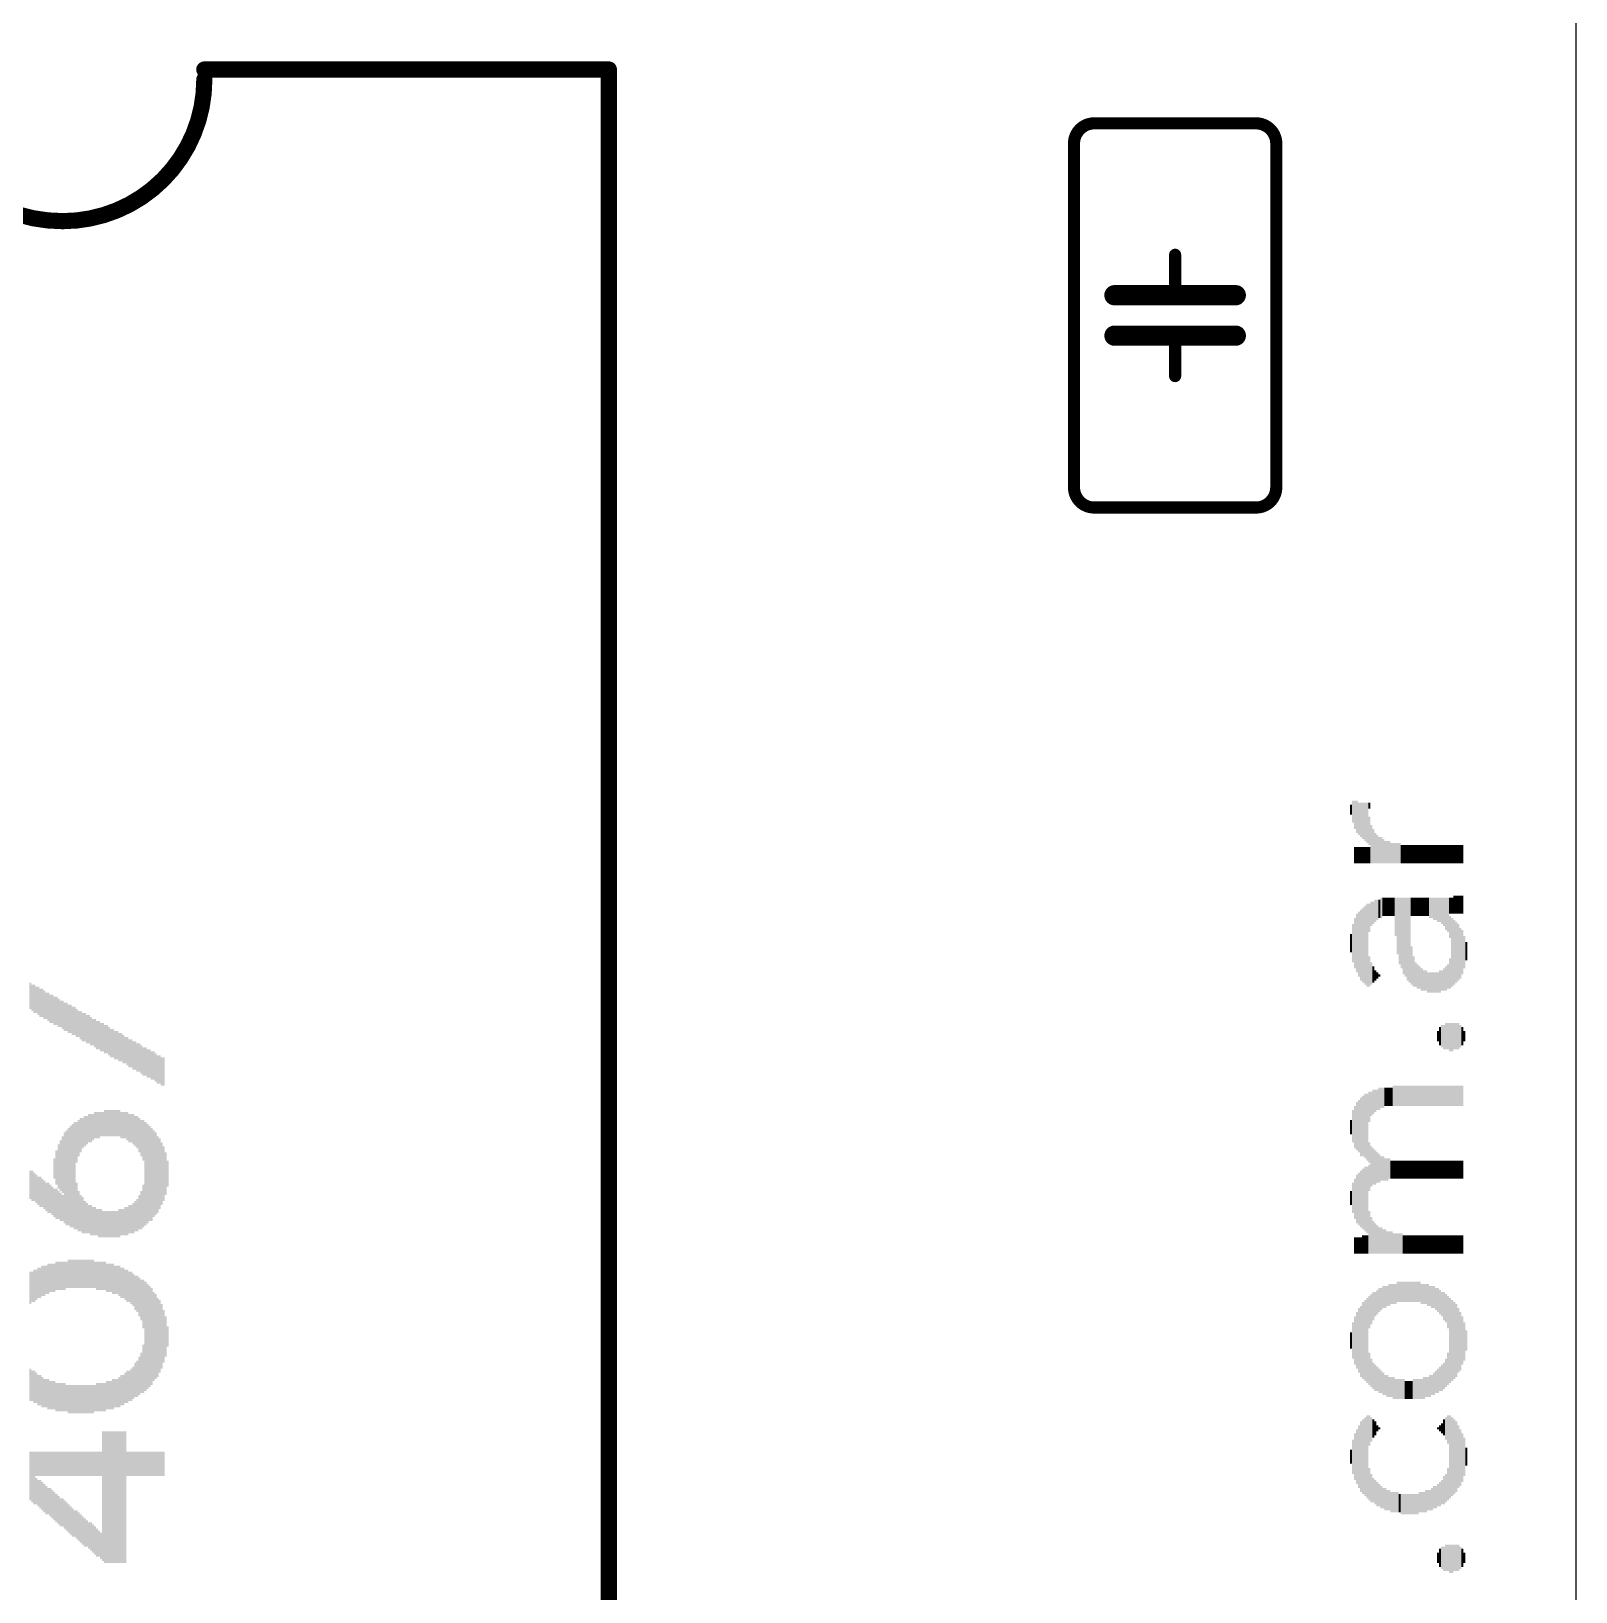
# Model space of a CAD drawing. Extents: x -5 to 130, y -14 to 61.
# Drawn here: x 110.6 to 130, y 22.05 to 41.66 of the extents above; entities that cross this region are included whole.
import ezdxf

# ---------------------------------------------------------------- set-up
doc = ezdxf.new("R2010")
doc.units = 0
for name, color, linetype in [('20', 178, 'CONTINUOUS'), ('21', 251, 'CONTINUOUS'), ('51', 251, 'CONTINUOUS')]:
    doc.layers.add(name, color=color, linetype=linetype)

# ---------------------------------------------------------------- blocks, each defined once
blk = doc.blocks.new('RECT')
blk.add_solid([(-0.5, -0.5), (0.5, -0.5), (-0.5, 0.5), (0.5, 0.5)])

msp = doc.modelspace()

# ---------------------------------------------------------------- linework, layer by layer
at = {"layer": '20'}
msp.add_line((130, 60), (130, -0.2), dxfattribs=at)
at = {"layer": '21'}
for points, const_width in [([(109.095, 41.175, 0.4142), (111, 39.27)], 0.2032), ([(112.778, 41.2258, 1), (112.778, 41.1242)], 0.1016), ([(112.8098, 41.175, 1), (112.7463, 41.175)], 0.0635), ([(117.9088, 41.175, 1), (117.8072, 41.175)], 0.1016), ([(117.858, 41.1242, 1), (117.858, 41.2258)], 0.1016), ([(111, 39.27, 0.4142), (112.778, 41.048)], 0.2032), ([(112.8288, 41.048, 1), (112.7272, 41.048)], 0.1016), ([(112.7463, 41.048, 1), (112.8098, 41.048)], 0.0635), ([(123.9528, 40.4986, 0.4142), (123.6988, 40.2446)], 0.1524), ([(123.9528, 40.5367, 1), (123.9528, 40.4605)], 0.0762), ([(123.9528, 40.4605, 1), (123.9528, 40.5367)], 0.0762), ([(126.2388, 40.2446, 0.4142), (125.9848, 40.4986)], 0.1524), ([(125.9848, 40.5367, 1), (125.9848, 40.4605)], 0.0762), ([(125.9848, 40.4605, 1), (125.9848, 40.5367)], 0.0762), ([(123.7369, 40.2446, 1), (123.6607, 40.2446)], 0.0762), ([(123.6607, 40.2446, 1), (123.7369, 40.2446)], 0.0762), ([(126.2769, 40.2446, 1), (126.2007, 40.2446)], 0.0762), ([(126.2007, 40.2446, 1), (126.2769, 40.2446)], 0.0762), ([(111, 39.3208, 1), (111, 39.2192)], 0.1016), ([(111, 39.2192, 1), (111, 39.3208)], 0.1016), ([(124.2068, 38.4031, 1), (124.2068, 38.2761)], 0.127), ([(124.9688, 38.4031, 1), (124.9688, 38.2761)], 0.127), ([(125.0069, 38.4666, 1), (124.9307, 38.4666)], 0.0762), ([(124.9688, 38.2761, 1), (124.9688, 38.4031)], 0.127), ([(125.7308, 38.2761, 1), (125.7308, 38.4031)], 0.127), ([(124.9307, 38.3396, 1), (125.0069, 38.3396)], 0.0762), ([(124.2068, 37.8951, 1), (124.2068, 37.7681)], 0.127), ([(124.9688, 37.8951, 1), (124.9688, 37.7681)], 0.127), ([(125.0069, 37.8316, 1), (124.9307, 37.8316)], 0.0762), ([(124.9688, 37.7681, 1), (124.9688, 37.8951)], 0.127), ([(125.7308, 37.7681, 1), (125.7308, 37.8951)], 0.127), ([(124.9307, 37.7046, 1), (125.0069, 37.7046)], 0.0762), ([(123.6988, 35.9266, 0.4142), (123.9528, 35.6726)], 0.1524), ([(123.7369, 35.9266, 1), (123.6607, 35.9266)], 0.0762), ([(123.6607, 35.9266, 1), (123.7369, 35.9266)], 0.0762), ([(125.9848, 35.6726, 0.4142), (126.2388, 35.9266)], 0.1524), ([(126.2769, 35.9266, 1), (126.2007, 35.9266)], 0.0762), ([(126.2007, 35.9266, 1), (126.2769, 35.9266)], 0.0762), ([(123.9528, 35.7107, 1), (123.9528, 35.6345)], 0.0762), ([(123.9528, 35.6345, 1), (123.9528, 35.7107)], 0.0762), ([(125.9848, 35.7107, 1), (125.9848, 35.6345)], 0.0762), ([(125.9848, 35.6345, 1), (125.9848, 35.7107)], 0.0762)]:
    msp.add_lwpolyline(points, format="xyb", dxfattribs=dict(at, const_width=const_width))
for points, const_width in [([(112.778, 41.175), (117.858, 41.175)], 0.2032), ([(112.778, 41.048), (112.778, 41.175)], 0.127), ([(117.858, 41.175), (117.858, 9.425)], 0.2032), ([(123.9528, 40.4986), (125.9848, 40.4986)], 0.1524), ([(123.6988, 35.9266), (123.6988, 40.2446)], 0.1524), ([(126.2388, 40.2446), (126.2388, 35.9266)], 0.1524), ([(124.9688, 38.3396), (124.2068, 38.3396)], 0.254), ([(124.9688, 38.3396), (125.7308, 38.3396)], 0.254), ([(124.9688, 38.4666), (124.9688, 38.3396)], 0.1524), ([(124.2068, 37.8316), (124.9688, 37.8316)], 0.254), ([(124.9688, 37.8316), (125.7308, 37.8316)], 0.254), ([(124.9688, 37.8316), (124.9688, 37.7046)], 0.1524), ([(123.9528, 35.6726), (125.9848, 35.6726)], 0.1524)]:
    msp.add_lwpolyline(points, dxfattribs=dict(at, const_width=const_width))
at = {"layer": '51', "const_width": 0.1524}
for points in [[(124.9688, 38.8476), (124.9688, 38.4666)], [(124.9688, 37.7046), (124.9688, 37.3236)]]:
    msp.add_lwpolyline(points, dxfattribs=at)
at = {"layer": '51', "const_width": 0.0762}
for points in [[(125.0069, 38.8476, 1), (124.9307, 38.8476)], [(124.9307, 38.4666, 1), (125.0069, 38.4666)], [(125.0069, 37.7046, 1), (124.9307, 37.7046)], [(124.9307, 37.3236, 1), (125.0069, 37.3236)]]:
    msp.add_lwpolyline(points, format="xyb", dxfattribs=at)

# ---------------------------------------------------------------- block references
at = {"layer": '21', "yscale": 0.0254, "rotation": 90}
for p, xscale in [((127.2032, 31.8516), 0.2794), ((127.2286, 31.8135), 0.3556), ((127.254, 31.7881), 0.4064), ((127.2794, 31.7627), 0.4064), ((127.3048, 31.75), 0.4318), ((127.3302, 31.7373), 0.4572), ((127.3556, 31.7246), 0.4826), ((127.381, 31.7119), 0.508), ((127.4064, 31.9278), 0.0762), ((127.1778, 31.877), 0.127), ((127.4064, 31.6103), 0.3556), ((127.4318, 31.4452), 0.4826), ((127.4572, 31.4198), 0.4318), ((127.4826, 31.3944), 0.381), ((127.2286, 31.3055), 0.2032), ((127.254, 31.3055), 0.2032), ((127.2794, 31.3055), 0.2032), ((127.3048, 31.3055), 0.2032), ((127.3302, 31.3055), 0.2032), ((127.3556, 31.3055), 0.2032), ((127.381, 31.3055), 0.2032), ((127.4064, 31.3055), 0.2032), ((127.508, 31.3817), 0.3556), ((127.5334, 31.369), 0.3302), ((127.5588, 31.369), 0.3302), ((127.5842, 31.3563), 0.3048), ((127.6096, 31.3436), 0.2794), ((127.635, 31.3436), 0.2794), ((127.6604, 31.3436), 0.2794), ((127.6858, 31.3309), 0.254), ((127.7112, 31.3309), 0.254), ((127.7366, 31.3309), 0.254), ((127.762, 31.3309), 0.254), ((127.7874, 31.3309), 0.254), ((127.8128, 31.3182), 0.2286), ((127.8382, 31.3182), 0.2286), ((127.8636, 31.3182), 0.2286), ((127.889, 31.3182), 0.2286), ((127.9144, 31.3182), 0.2286), ((127.9398, 31.3182), 0.2286), ((127.9652, 31.3182), 0.2286), ((127.9906, 31.3182), 0.2286), ((128.016, 31.3182), 0.2286), ((128.0414, 31.3182), 0.2286), ((128.0668, 31.3182), 0.2286), ((128.0922, 31.3182), 0.2286), ((128.1176, 31.3182), 0.2286), ((128.143, 31.3182), 0.2286), ((128.1684, 31.3182), 0.2286), ((128.1938, 31.3182), 0.2286), ((128.2192, 31.3182), 0.2286), ((128.2446, 31.3182), 0.2286), ((128.27, 31.3182), 0.2286), ((128.2954, 31.3182), 0.2286), ((128.3208, 31.3182), 0.2286), ((128.3462, 31.3182), 0.2286), ((128.3716, 31.3182), 0.2286), ((128.397, 31.3182), 0.2286), ((128.4224, 31.3182), 0.2286), ((128.4478, 31.3182), 0.2286), ((128.4732, 31.3182), 0.2286), ((128.4986, 31.3182), 0.2286), ((128.524, 31.3182), 0.2286), ((128.5494, 31.3182), 0.2286), ((128.5748, 31.3182), 0.2286), ((128.4732, 30.6832), 0.2286), ((128.4986, 30.6832), 0.2286), ((128.524, 30.6832), 0.2286), ((128.5494, 30.6832), 0.2286), ((128.5748, 30.6832), 0.2286), ((127.2794, 30.1879), 0.8128), ((127.3048, 30.1752), 0.889), ((127.3302, 30.1752), 0.9398), ((127.3556, 30.1752), 0.9906), ((127.381, 30.1752), 1.0414), ((127.4064, 30.5181), 0.3556), ((127.4318, 30.5689), 0.3048), ((127.4572, 30.5816), 0.2794), ((127.4826, 30.607), 0.2794), ((127.508, 30.6197), 0.254), ((127.5334, 30.6324), 0.2286), ((127.5588, 30.6451), 0.254), ((127.5842, 30.6578), 0.2286), ((127.6096, 30.6578), 0.2286), ((127.635, 30.6578), 0.2286), ((127.6604, 30.6578), 0.2286), ((127.6858, 30.6578), 0.2286), ((127.7112, 30.6578), 0.2286), ((127.7366, 30.5308), 0.4826), ((127.762, 30.4165), 0.7112), ((127.7874, 30.353), 0.8382), ((127.8128, 30.3276), 0.889), ((127.8382, 30.2895), 0.9652), ((127.8636, 30.2768), 0.9906), ((127.889, 30.2514), 1.0414), ((127.9144, 30.2387), 1.0668), ((127.9398, 30.6578), 0.2286), ((127.9652, 30.6578), 0.2286), ((127.9906, 30.6578), 0.2286), ((128.016, 30.6578), 0.2286), ((128.0414, 30.6578), 0.2286), ((128.0668, 30.6578), 0.2286), ((128.0922, 30.6578), 0.2286), ((128.1176, 30.6578), 0.2286), ((128.143, 30.6578), 0.2286), ((128.1684, 30.6451), 0.254), ((128.1938, 30.6451), 0.254), ((128.2192, 30.6324), 0.2794), ((128.2446, 30.6324), 0.2794), ((128.27, 30.6197), 0.3048), ((128.2954, 30.6197), 0.3048), ((128.3208, 30.607), 0.3302), ((128.3462, 30.5943), 0.3556), ((128.3716, 30.5689), 0.4064), ((128.397, 30.5562), 0.4318), ((128.4224, 30.6705), 0.2032), ((128.4478, 30.6705), 0.2032), ((127.2032, 30.2006), 0.4826), ((127.2286, 30.2006), 0.635), ((127.254, 30.2006), 0.7366), ((128.4224, 30.4038), 0.2794), ((128.4478, 30.0863), 0.8636), ((128.4732, 30.0863), 0.8128), ((128.4986, 30.0863), 0.762), ((128.524, 30.0863), 0.7112), ((128.5494, 30.0736), 0.635), ((127.1778, 30.2006), 0.2286), ((128.5748, 30.0863), 0.5588), ((128.6002, 30.0863), 0.4064), ((128.6256, 30.099), 0.2286), ((127.4064, 29.845), 0.381), ((127.9398, 29.9212), 0.4826), ((127.9652, 29.845), 0.381), ((128.4224, 29.8196), 0.381), ((127.4318, 29.8196), 0.2794), ((127.4572, 29.8069), 0.2032), ((127.4826, 29.7942), 0.127), ((127.508, 29.7942), 0.0762), ((127.5334, 29.7942), 0.0254), ((127.9906, 29.8069), 0.3048), ((128.016, 29.7815), 0.3048), ((128.0414, 29.7688), 0.2794), ((128.0668, 29.7434), 0.2794), ((128.0922, 29.7307), 0.254), ((128.1176, 29.7307), 0.254), ((128.143, 29.7053), 0.254), ((128.1684, 29.7053), 0.254), ((128.1938, 29.7053), 0.254), ((128.2192, 29.7053), 0.254), ((128.2446, 29.7053), 0.254), ((128.27, 29.7053), 0.254), ((128.2954, 29.718), 0.2794), ((128.3208, 29.7307), 0.254), ((128.3462, 29.7434), 0.2794), ((128.3716, 29.7561), 0.3048), ((128.397, 29.7815), 0.3048), ((110.5916, 29.5402), 0.3302), ((110.617, 29.5148), 0.3302), ((110.6424, 29.5021), 0.3556), ((110.6678, 29.4894), 0.3302), ((110.6932, 29.4767), 0.3556), ((110.7186, 29.4513), 0.3556), ((110.744, 29.4513), 0.3556), ((110.7694, 29.4259), 0.3556), ((110.7948, 29.4132), 0.3302), ((110.8202, 29.4005), 0.3556), ((110.8456, 29.3751), 0.3556), ((110.871, 29.3751), 0.3556), ((110.8964, 29.3497), 0.3556), ((110.9218, 29.3497), 0.3556), ((110.9472, 29.3243), 0.3556), ((110.9726, 29.3116), 0.3302), ((110.998, 29.2989), 0.3556), ((111.0234, 29.2735), 0.3556), ((111.0488, 29.2735), 0.3556), ((111.0742, 29.2481), 0.3556), ((111.0996, 29.2481), 0.3556), ((111.125, 29.2227), 0.3556), ((111.1504, 29.2227), 0.3556), ((111.1758, 29.1973), 0.3556), ((111.2012, 29.1846), 0.3302), ((111.2266, 29.1719), 0.3556), ((111.252, 29.1465), 0.3556), ((111.2774, 29.1465), 0.3556), ((111.3028, 29.1211), 0.3556), ((111.3282, 29.1211), 0.3556), ((111.3536, 29.0957), 0.3556), ((111.379, 29.083), 0.3302), ((111.4044, 29.0703), 0.3556), ((111.4298, 29.0449), 0.3556), ((111.4552, 29.0449), 0.3556), ((111.4806, 29.0195), 0.3556), ((111.506, 29.0195), 0.3556), ((111.5314, 28.9941), 0.3556), ((111.5568, 28.9941), 0.3556), ((111.5822, 28.9687), 0.3556), ((111.6076, 28.9433), 0.3556), ((111.633, 28.9433), 0.3556), ((111.6584, 28.9179), 0.3556), ((111.6838, 28.9179), 0.3556), ((111.7092, 28.8925), 0.3556), ((111.7346, 28.8925), 0.3556), ((111.76, 28.8671), 0.3556), ((111.7854, 28.8544), 0.3302), ((111.8108, 28.8417), 0.3556), ((128.27, 29.0322), 0.127), ((128.2954, 29.0322), 0.2286), ((128.3208, 29.0322), 0.2794), ((128.3462, 29.0195), 0.3048), ((128.3716, 29.0322), 0.3302), ((128.397, 29.0322), 0.3302), ((128.4224, 29.0195), 0.3556), ((128.4478, 29.0195), 0.3556), ((128.4732, 29.0322), 0.3302), ((128.4986, 29.0322), 0.3302), ((128.524, 29.0322), 0.3302), ((128.5494, 29.0322), 0.2794), ((128.5748, 29.0322), 0.2286), ((128.6002, 29.0322), 0.127), ((111.8362, 28.8163), 0.3556), ((111.8616, 28.8163), 0.3556), ((111.887, 28.7909), 0.3556), ((111.9124, 28.7909), 0.3556), ((111.9378, 28.7655), 0.3556), ((111.9632, 28.7655), 0.3556), ((111.9886, 28.7401), 0.3556), ((112.014, 28.7147), 0.3556), ((112.0394, 28.7147), 0.3556), ((112.0648, 28.6893), 0.3556), ((112.0902, 28.6893), 0.3556), ((112.1156, 28.6639), 0.3556), ((112.141, 28.6639), 0.3556), ((112.1664, 28.6385), 0.3556), ((112.1918, 28.6131), 0.3556), ((112.2172, 28.6131), 0.3556), ((112.2426, 28.5877), 0.3556), ((112.268, 28.5877), 0.3556), ((127.2794, 27.9019), 0.6604), ((127.3048, 27.8892), 0.7366), ((127.3302, 27.9019), 0.762), ((127.3556, 27.9019), 0.8128), ((127.381, 27.8892), 0.8382), ((127.4064, 28.1432), 0.381), ((127.4318, 28.1813), 0.3048), ((127.4572, 28.2067), 0.3048), ((127.4826, 28.2194), 0.2794), ((127.508, 28.2321), 0.254), ((127.5334, 28.2448), 0.2794), ((127.5588, 28.2575), 0.254), ((127.5842, 28.2575), 0.254), ((127.6096, 28.2702), 0.2286), ((127.635, 28.2702), 0.2286), ((127.6604, 28.2702), 0.2286), ((127.6858, 28.2702), 0.2286), ((127.7112, 28.2829), 0.254), ((127.7366, 28.2829), 0.254), ((127.762, 28.2829), 0.254), ((127.7874, 28.2829), 0.254), ((127.8128, 28.2829), 0.254), ((127.8382, 28.2829), 0.254), ((127.8636, 28.2829), 0.254), ((127.889, 28.2829), 0.254), ((127.9144, 28.2829), 0.254), ((127.9398, 28.2829), 0.254), ((127.9652, 28.2829), 0.254), ((127.9906, 28.2829), 0.254), ((128.016, 28.2829), 0.254), ((128.0414, 28.2829), 0.254), ((128.0668, 28.2829), 0.254), ((128.0922, 28.2829), 0.254), ((128.1176, 28.2829), 0.254), ((128.143, 28.2829), 0.254), ((128.1684, 28.2829), 0.254), ((128.1938, 28.2829), 0.254), ((128.2192, 28.2829), 0.254), ((128.2446, 28.2829), 0.254), ((128.27, 28.2829), 0.254), ((128.2954, 28.2829), 0.254), ((128.3208, 28.2829), 0.254), ((128.3462, 28.2829), 0.254), ((128.3716, 28.2829), 0.254), ((128.397, 28.2829), 0.254), ((128.4224, 28.2829), 0.254), ((128.4478, 28.2829), 0.254), ((128.4732, 28.2829), 0.254), ((128.4986, 28.2829), 0.254), ((128.524, 28.2829), 0.254), ((128.5494, 28.2829), 0.254), ((128.5748, 28.2829), 0.254), ((111.3282, 27.8765), 0.3556), ((111.3536, 27.8765), 0.3556), ((111.379, 27.8892), 0.3302), ((111.4044, 27.9146), 0.3302), ((111.4298, 27.9146), 0.3302), ((111.4552, 27.9146), 0.3302), ((111.4806, 27.9273), 0.3048), ((111.506, 27.9273), 0.3048), ((111.5314, 27.94), 0.3302), ((111.5568, 27.94), 0.3302), ((111.5822, 27.94), 0.3302), ((111.6076, 27.94), 0.3302), ((111.633, 27.94), 0.3302), ((111.6584, 27.94), 0.3302), ((111.6838, 27.94), 0.3302), ((111.7092, 27.94), 0.3302), ((111.7346, 27.9146), 0.3302), ((111.76, 27.9146), 0.3302), ((111.7854, 27.9146), 0.3302), ((111.8108, 27.9019), 0.3556), ((111.8362, 27.8765), 0.3556), ((111.8616, 27.8765), 0.3556), ((111.887, 27.8638), 0.381), ((127.2032, 27.9019), 0.4064), ((127.2286, 27.8892), 0.5334), ((127.254, 27.9019), 0.6096), ((111.0488, 27.2542), 1.1938), ((111.0742, 27.2669), 1.2192), ((111.0996, 27.2669), 1.27), ((111.125, 27.2796), 1.2954), ((111.1504, 27.2796), 1.3462), ((111.1758, 27.6987), 0.508), ((111.2012, 27.7495), 0.4572), ((111.2266, 27.7876), 0.4318), ((111.252, 27.813), 0.381), ((111.2774, 27.8384), 0.381), ((111.3028, 27.8511), 0.3556), ((111.9124, 27.8384), 0.381), ((111.9378, 27.8257), 0.4064), ((111.9632, 27.7876), 0.4318), ((111.9886, 27.7495), 0.4572), ((112.014, 27.7241), 0.508), ((112.0394, 27.305), 1.2954), ((112.0648, 27.305), 1.2446), ((112.0902, 27.305), 1.1938), ((112.1156, 27.2923), 1.1684), ((112.141, 27.305), 1.0922), ((127.1778, 27.8892), 0.1778), ((110.9472, 27.3939), 0.5588), ((110.9726, 27.4066), 0.635), ((110.998, 27.4193), 0.7112), ((111.0234, 27.2542), 1.143), ((112.1664, 27.305), 1.0414), ((112.1918, 27.2923), 0.9652), ((112.2172, 27.305), 0.889), ((112.2426, 27.305), 0.7874), ((112.268, 27.305), 0.6858), ((127.4064, 27.5717), 0.254), ((127.4318, 27.3939), 0.508), ((110.8964, 27.3685), 0.254), ((110.9218, 27.3812), 0.4318), ((112.2934, 27.305), 0.5334), ((112.3188, 27.305), 0.3302), ((127.4572, 27.3939), 0.4572), ((127.4826, 27.3812), 0.4318), ((127.508, 27.3812), 0.381), ((127.5334, 27.3685), 0.3556), ((127.5588, 27.3685), 0.3048), ((127.5842, 27.3685), 0.3048), ((127.6096, 27.3558), 0.2794), ((127.635, 27.3558), 0.2794), ((127.6604, 27.3685), 0.254), ((127.6858, 27.3558), 0.2286), ((127.7112, 27.3558), 0.2286), ((127.7366, 27.3558), 0.2286), ((127.762, 27.3558), 0.2286), ((127.7874, 27.3558), 0.2286), ((127.8128, 27.3558), 0.2286), ((127.8382, 27.3558), 0.2286), ((127.8636, 27.3558), 0.2286), ((127.889, 27.3558), 0.2286), ((127.9144, 27.3558), 0.2286), ((127.9398, 27.3558), 0.2286), ((127.9652, 27.3558), 0.2286), ((127.9906, 27.3558), 0.2286), ((128.016, 27.3558), 0.2286), ((128.0414, 27.3558), 0.2286), ((128.0668, 27.3558), 0.2286), ((128.0922, 27.3558), 0.2286), ((128.1176, 27.3558), 0.2286), ((128.143, 27.3558), 0.2286), ((128.1684, 27.3558), 0.2286), ((128.1938, 27.3558), 0.2286), ((128.2192, 27.3558), 0.2286), ((128.2446, 27.3558), 0.2286), ((128.27, 27.3558), 0.2286), ((128.2954, 27.3558), 0.2286), ((128.3208, 27.3558), 0.2286), ((128.3462, 27.3558), 0.2286), ((128.3716, 27.3558), 0.2286), ((128.397, 27.3558), 0.2286), ((128.4224, 27.3558), 0.2286), ((128.4478, 27.3558), 0.2286), ((128.4732, 27.3558), 0.2286), ((128.4986, 27.3558), 0.2286), ((128.524, 27.3558), 0.2286), ((128.5494, 27.3558), 0.2286), ((128.5748, 27.3558), 0.2286), ((110.5916, 27.1653), 0.3556), ((110.617, 27.1526), 0.381), ((110.6424, 27.1399), 0.3556), ((110.6678, 27.1145), 0.3556), ((110.6932, 27.0891), 0.3556), ((110.7186, 27.0764), 0.381), ((127.254, 26.9875), 0.6096), ((127.2794, 26.9875), 0.6604), ((127.3048, 26.9875), 0.7112), ((127.3302, 26.9875), 0.762), ((127.3556, 26.9875), 0.8128), ((127.381, 26.9748), 0.8382), ((127.4064, 27.2542), 0.3302), ((110.744, 27.0637), 0.3556), ((110.7694, 27.0383), 0.3556), ((110.7948, 27.0129), 0.3556), ((110.8202, 27.0002), 0.381), ((110.8456, 26.9875), 0.3556), ((110.871, 26.9621), 0.3556), ((110.8964, 26.9367), 0.3556), ((110.9218, 26.924), 0.381), ((110.9472, 26.9113), 0.3556), ((110.9726, 26.8859), 0.3556), ((111.1758, 26.8986), 0.5842), ((111.2012, 26.8351), 0.508), ((111.9886, 26.8478), 0.4826), ((112.014, 26.8986), 0.5334), ((127.1778, 27.0002), 0.1778), ((127.2032, 27.0002), 0.381), ((127.2286, 26.9875), 0.508), ((110.998, 26.8732), 0.3302), ((111.2266, 26.8097), 0.4572), ((111.252, 26.7843), 0.4572), ((111.2774, 26.7589), 0.4064), ((111.3028, 26.7462), 0.381), ((111.3282, 26.7335), 0.3556), ((111.3536, 26.7208), 0.381), ((111.379, 26.7081), 0.3556), ((111.4044, 26.7081), 0.3556), ((111.4298, 26.6954), 0.3302), ((111.4552, 26.6827), 0.3556), ((111.4806, 26.6827), 0.3556), ((111.7092, 26.6827), 0.3556), ((111.7346, 26.6954), 0.3302), ((111.76, 26.6954), 0.3302), ((111.7854, 26.7081), 0.3556), ((111.8108, 26.7081), 0.3556), ((111.8362, 26.7335), 0.3556), ((111.8616, 26.7335), 0.3556), ((111.887, 26.7462), 0.381), ((111.9124, 26.7716), 0.381), ((111.9378, 26.7843), 0.4064), ((111.9632, 26.8224), 0.4318), ((111.506, 26.67), 0.3302), ((111.5314, 26.67), 0.3302), ((111.5568, 26.67), 0.3302), ((111.5822, 26.67), 0.3302), ((111.6076, 26.67), 0.3302), ((111.633, 26.67), 0.3302), ((111.6584, 26.67), 0.3302), ((111.6838, 26.67), 0.3302), ((127.4064, 26.5684), 0.5334), ((127.4318, 26.5303), 0.4572), ((127.4572, 26.5049), 0.4064), ((127.4826, 26.4922), 0.381), ((127.2286, 26.4033), 0.2032), ((127.254, 26.4033), 0.2032), ((127.2794, 26.4033), 0.2032), ((127.3048, 26.4033), 0.2032), ((127.3302, 26.416), 0.2286), ((127.3556, 26.416), 0.2286), ((127.381, 26.416), 0.2286), ((127.508, 26.4795), 0.3556), ((127.5334, 26.4668), 0.3302), ((127.5588, 26.4668), 0.3302), ((127.5842, 26.4541), 0.3048), ((127.6096, 26.4541), 0.3048), ((127.635, 26.4414), 0.2794), ((127.6604, 26.4414), 0.2794), ((127.6858, 26.4414), 0.2794), ((127.7112, 26.4287), 0.254), ((127.7366, 26.4287), 0.254), ((127.762, 26.4287), 0.254), ((127.7874, 26.4287), 0.254), ((127.8128, 26.4287), 0.254), ((127.8382, 26.416), 0.2286), ((127.8636, 26.416), 0.2286), ((127.889, 26.416), 0.2286), ((127.9144, 26.416), 0.2286), ((127.9398, 26.416), 0.2286), ((127.9652, 26.416), 0.2286), ((127.9906, 26.416), 0.2286), ((128.016, 26.416), 0.2286), ((128.0414, 26.416), 0.2286), ((128.0668, 26.416), 0.2286), ((128.0922, 26.416), 0.2286), ((128.1176, 26.416), 0.2286), ((128.143, 26.416), 0.2286), ((128.1684, 26.416), 0.2286), ((128.1938, 26.416), 0.2286), ((128.2192, 26.416), 0.2286), ((128.2446, 26.416), 0.2286), ((128.27, 26.416), 0.2286), ((128.2954, 26.416), 0.2286), ((128.3208, 26.416), 0.2286), ((128.3462, 26.416), 0.2286), ((128.3716, 26.416), 0.2286), ((128.397, 26.416), 0.2286), ((128.4224, 26.416), 0.2286), ((128.4478, 26.416), 0.2286), ((128.4732, 26.416), 0.2286), ((128.4986, 26.416), 0.2286), ((128.524, 26.416), 0.2286), ((128.5494, 26.416), 0.2286), ((128.5748, 26.416), 0.2286), ((110.5916, 25.8699), 0.4064), ((110.617, 25.8826), 0.381), ((110.6424, 25.8953), 0.4064), ((110.6678, 25.908), 0.381), ((110.6932, 25.9334), 0.381), ((110.7186, 25.9334), 0.381), ((110.744, 25.9588), 0.381), ((110.7694, 25.9588), 0.381), ((110.7948, 25.9715), 0.3556), ((110.8202, 25.9842), 0.381), ((110.8456, 25.9969), 0.3556), ((110.871, 25.9969), 0.3556), ((110.8964, 25.9969), 0.3556), ((110.9218, 26.0223), 0.3556), ((110.9472, 26.0223), 0.3556), ((110.9726, 26.0223), 0.3556), ((110.998, 26.0223), 0.3556), ((111.0234, 26.0223), 0.3556), ((111.0488, 26.035), 0.3302), ((111.0742, 26.0477), 0.3556), ((111.0996, 26.0477), 0.3556), ((111.125, 26.0477), 0.3556), ((111.1504, 26.0477), 0.3556), ((111.1758, 26.0477), 0.3556), ((111.2012, 26.0477), 0.3556), ((111.2266, 26.0477), 0.3556), ((111.252, 26.0477), 0.3556), ((111.2774, 26.0477), 0.3556), ((111.3028, 26.0477), 0.3556), ((111.3282, 26.0477), 0.3556), ((111.3536, 26.0477), 0.3556), ((111.379, 26.0477), 0.3556), ((111.4044, 26.035), 0.3302), ((111.4298, 26.0223), 0.3556), ((111.4552, 26.0223), 0.3556), ((111.4806, 26.0223), 0.3556), ((111.506, 26.0223), 0.3556), ((111.5314, 26.0223), 0.3556), ((111.5568, 25.9969), 0.3556), ((111.5822, 25.9969), 0.3556), ((111.6076, 25.9969), 0.3556), ((111.633, 25.9842), 0.381), ((111.6584, 25.9715), 0.3556), ((111.6838, 25.9715), 0.3556), ((111.7092, 25.9588), 0.381), ((111.7346, 25.9334), 0.381), ((111.76, 25.9334), 0.381), ((111.7854, 25.908), 0.381), ((111.8108, 25.8953), 0.4064), ((111.8362, 25.8826), 0.381), ((111.8616, 25.8699), 0.4064), ((111.887, 25.8445), 0.4064), ((111.9124, 25.8064), 0.4318), ((111.9378, 25.7937), 0.4572), ((111.9632, 25.7556), 0.4826), ((111.9886, 25.7175), 0.508), ((112.014, 25.6667), 0.6096), ((112.0394, 25.2603), 1.3716), ((112.0648, 25.2603), 1.3208), ((112.0902, 25.2603), 1.27), ((127.5842, 25.7556), 0.2794), ((127.6096, 25.7556), 0.2794), ((127.635, 25.7683), 0.254), ((127.6604, 25.781), 0.2794), ((127.6858, 25.7937), 0.254), ((127.7112, 25.7937), 0.254), ((127.7366, 25.7937), 0.254), ((127.762, 25.8191), 0.254), ((127.7874, 25.8191), 0.254), ((127.8128, 25.8191), 0.254), ((127.8382, 25.8191), 0.254), ((127.8636, 25.8191), 0.254), ((127.889, 25.8191), 0.254), ((127.9144, 25.8191), 0.254), ((127.9398, 25.8191), 0.254), ((127.9652, 25.8191), 0.254), ((127.9906, 25.8191), 0.254), ((128.016, 25.8191), 0.254), ((128.0414, 25.8191), 0.254), ((128.0668, 25.7937), 0.254), ((128.0922, 25.7937), 0.254), ((128.1176, 25.7937), 0.254), ((128.143, 25.781), 0.2794), ((128.1684, 25.7683), 0.254), ((128.1938, 25.7556), 0.2794), ((128.2192, 25.7556), 0.2794), ((112.1156, 25.2603), 1.2192), ((112.141, 25.2603), 1.1176), ((112.1664, 25.2603), 1.0668), ((112.1918, 25.2476), 0.9906), ((112.2172, 25.2603), 0.9144), ((127.3302, 25.2095), 0.9652), ((127.3556, 25.2095), 1.016), ((127.381, 25.2095), 1.0668), ((127.4064, 25.5651), 0.4064), ((127.4318, 25.6032), 0.381), ((127.4572, 25.6413), 0.3556), ((127.4826, 25.6667), 0.3048), ((127.508, 25.6921), 0.3048), ((127.5334, 25.7175), 0.3048), ((127.5588, 25.7302), 0.2794), ((128.2446, 25.7302), 0.2794), ((128.27, 25.7175), 0.3048), ((128.2954, 25.6921), 0.3048), ((128.3208, 25.6667), 0.3048), ((128.3462, 25.6413), 0.3556), ((128.3716, 25.6159), 0.3556), ((128.397, 25.5651), 0.4064), ((128.4224, 25.2095), 1.0668), ((128.4478, 25.2095), 1.016), ((128.4732, 25.2095), 0.9652), ((112.2426, 25.2603), 0.8128), ((112.268, 25.2603), 0.6604), ((112.2934, 25.2603), 0.508), ((127.2286, 25.2095), 0.6096), ((127.254, 25.2095), 0.7112), ((127.2794, 25.2095), 0.8128), ((127.3048, 25.1968), 0.889), ((128.4986, 25.2095), 0.9144), ((128.524, 25.2095), 0.8128), ((128.5494, 25.1968), 0.7366), ((128.5748, 25.2095), 0.6096), ((112.3188, 25.2603), 0.254), ((127.1778, 25.2095), 0.2032), ((127.2032, 25.2095), 0.4572), ((128.6002, 25.1968), 0.4826), ((128.6256, 25.2095), 0.254), ((112.014, 24.8539), 0.6096), ((111.9124, 24.7142), 0.4318), ((111.9378, 24.7269), 0.4572), ((111.9632, 24.765), 0.4826), ((111.9886, 24.8031), 0.508), ((127.4064, 24.8539), 0.4064), ((127.4318, 24.8031), 0.3556), ((127.4572, 24.765), 0.3302), ((127.4826, 24.7396), 0.3302), ((128.3208, 24.7396), 0.3302), ((128.3462, 24.765), 0.3302), ((128.3716, 24.8031), 0.3556), ((128.397, 24.8539), 0.4064), ((110.5916, 24.6507), 0.4064), ((110.617, 24.638), 0.381), ((110.6424, 24.6253), 0.4064), ((110.6678, 24.6126), 0.381), ((110.6932, 24.5872), 0.381), ((110.7186, 24.5872), 0.381), ((110.744, 24.5618), 0.381), ((110.7694, 24.5491), 0.3556), ((110.7948, 24.5491), 0.3556), ((110.8202, 24.5364), 0.381), ((110.8456, 24.5237), 0.3556), ((110.871, 24.5237), 0.3556), ((110.8964, 24.5237), 0.3556), ((111.5568, 24.5237), 0.3556), ((111.5822, 24.5237), 0.3556), ((111.6076, 24.5237), 0.3556), ((111.633, 24.5364), 0.381), ((111.6584, 24.5491), 0.3556), ((111.6838, 24.5491), 0.3556), ((111.7092, 24.5618), 0.381), ((111.7346, 24.5872), 0.381), ((111.76, 24.5872), 0.381), ((111.7854, 24.6126), 0.381), ((111.8108, 24.6253), 0.4064), ((111.8362, 24.638), 0.381), ((111.8616, 24.6507), 0.4064), ((111.887, 24.6761), 0.4064), ((127.508, 24.7269), 0.3048), ((127.5334, 24.7015), 0.3048), ((127.5588, 24.6888), 0.2794), ((127.5842, 24.6634), 0.2794), ((127.6096, 24.6507), 0.254), ((127.635, 24.638), 0.2794), ((127.6604, 24.6253), 0.254), ((127.6858, 24.6253), 0.254), ((127.7112, 24.6126), 0.2794), ((127.7366, 24.5999), 0.254), ((127.762, 24.5999), 0.254), ((127.7874, 24.5999), 0.254), ((127.8128, 24.5999), 0.254), ((127.8382, 24.5999), 0.254), ((127.8636, 24.5872), 0.2286), ((127.889, 24.5872), 0.2286), ((127.9144, 24.5872), 0.2286), ((127.9398, 24.5872), 0.2286), ((127.9652, 24.5999), 0.254), ((127.9906, 24.5999), 0.254), ((128.016, 24.5999), 0.254), ((128.0414, 24.5999), 0.254), ((128.0668, 24.5999), 0.254), ((128.0922, 24.6126), 0.2794), ((128.1176, 24.6253), 0.254), ((128.143, 24.6253), 0.254), ((128.1684, 24.638), 0.2794), ((128.1938, 24.6507), 0.254), ((128.2192, 24.6634), 0.2794), ((128.2446, 24.6888), 0.2794), ((128.27, 24.7015), 0.3048), ((128.2954, 24.7269), 0.3048), ((110.9218, 24.4983), 0.3556), ((110.9472, 24.4983), 0.3556), ((110.9726, 24.4983), 0.3556), ((110.998, 24.4983), 0.3556), ((111.0234, 24.4983), 0.3556), ((111.0488, 24.4856), 0.3302), ((111.0742, 24.4729), 0.3556), ((111.0996, 24.4729), 0.3556), ((111.125, 24.4729), 0.3556), ((111.1504, 24.4729), 0.3556), ((111.1758, 24.4729), 0.3556), ((111.2012, 24.4729), 0.3556), ((111.2266, 24.4729), 0.3556), ((111.252, 24.4729), 0.3556), ((111.2774, 24.4729), 0.3556), ((111.3028, 24.4729), 0.3556), ((111.3282, 24.4729), 0.3556), ((111.3536, 24.4729), 0.3556), ((111.379, 24.4729), 0.3556), ((111.4044, 24.4856), 0.3302), ((111.4298, 24.4983), 0.3556), ((111.4552, 24.4983), 0.3556), ((111.4806, 24.4983), 0.3556), ((111.506, 24.4983), 0.3556), ((111.5314, 24.4983), 0.3556), ((127.2794, 23.749), 0.7874), ((127.3048, 23.749), 0.889), ((127.3302, 23.749), 0.9398), ((127.3556, 23.749), 0.9906), ((127.381, 23.749), 1.0414), ((127.4064, 24.0792), 0.381), ((127.4318, 24.0919), 0.3048), ((127.4572, 24.1046), 0.2286), ((127.4826, 24.1046), 0.1778), ((127.508, 24.1046), 0.0762), ((127.5334, 24.1046), 0.0254), ((128.27, 24.1046), 0.0254), ((128.2954, 24.1046), 0.0762), ((128.3208, 24.1046), 0.127), ((128.3462, 24.1173), 0.2032), ((128.3716, 24.1046), 0.2794), ((128.397, 24.0919), 0.3556), ((128.4224, 23.749), 1.0414), ((128.4478, 23.749), 0.9906), ((128.4732, 23.749), 0.9398), ((128.4986, 23.749), 0.889), ((128.524, 23.749), 0.7874), ((111.506, 23.2537), 1.6256), ((111.5314, 23.241), 1.651), ((111.5568, 23.241), 1.651), ((111.5822, 23.241), 1.651), ((111.6076, 23.241), 1.651), ((111.633, 23.241), 1.651), ((111.6584, 23.241), 1.651), ((111.6838, 23.241), 1.651), ((111.7092, 23.241), 1.651), ((111.7346, 23.241), 1.651), ((111.76, 23.241), 1.651), ((111.7854, 23.241), 1.651), ((127.2032, 23.749), 0.4318), ((127.2286, 23.749), 0.5842), ((127.254, 23.749), 0.6858), ((128.5494, 23.7363), 0.7112), ((128.5748, 23.7363), 0.6096), ((128.6002, 23.749), 0.4826), ((110.5916, 23.5077), 0.6096), ((110.617, 23.495), 0.635), ((110.6424, 23.4823), 0.6604), ((110.6678, 23.6601), 0.3048), ((110.6932, 23.6601), 0.3048), ((110.7186, 23.6601), 0.3048), ((110.744, 23.6601), 0.3048), ((110.7694, 23.6601), 0.3048), ((110.7948, 23.6601), 0.3048), ((110.8202, 23.6601), 0.3048), ((110.8456, 23.6601), 0.3048), ((110.871, 23.6601), 0.3048), ((110.8964, 23.6601), 0.3048), ((110.9218, 23.6601), 0.3048), ((110.9472, 23.6601), 0.3048), ((110.9726, 23.6601), 0.3048), ((110.998, 23.6601), 0.3048), ((111.0234, 23.6601), 0.3048), ((111.0488, 23.6601), 0.3048), ((111.0742, 23.6601), 0.3048), ((111.0996, 23.6601), 0.3048), ((111.125, 23.6601), 0.3048), ((111.1504, 23.6601), 0.3048), ((111.1758, 23.6601), 0.3048), ((111.2012, 23.6601), 0.3048), ((111.2266, 23.6601), 0.3048), ((111.252, 23.6601), 0.3048), ((111.2774, 23.6601), 0.3048), ((111.3028, 23.6601), 0.3048), ((111.3282, 23.6601), 0.3048), ((111.3536, 23.6601), 0.3048), ((111.379, 23.6601), 0.3048), ((111.4044, 23.6601), 0.3048), ((111.4298, 23.6601), 0.3048), ((111.4552, 23.6601), 0.3048), ((111.4806, 23.6601), 0.3048), ((111.8108, 23.6601), 0.3048), ((111.8362, 23.6601), 0.3048), ((111.8616, 23.6601), 0.3048), ((111.887, 23.6601), 0.3048), ((111.9124, 23.6601), 0.3048), ((111.9378, 23.6601), 0.3048), ((111.9632, 23.6601), 0.3048), ((111.9886, 23.6601), 0.3048), ((112.014, 23.6601), 0.3048), ((112.0394, 23.6601), 0.3048), ((112.0648, 23.6601), 0.3048), ((112.0902, 23.6601), 0.3048), ((112.1156, 23.6601), 0.3048), ((112.141, 23.6601), 0.3048), ((112.1664, 23.6601), 0.3048), ((112.1918, 23.6601), 0.3048), ((112.2172, 23.6601), 0.3048), ((112.2426, 23.6601), 0.3048), ((112.268, 23.6601), 0.3048), ((127.1778, 23.749), 0.1778), ((128.6256, 23.749), 0.2286), ((127.4064, 23.4061), 0.4064), ((127.4318, 23.3553), 0.3556), ((128.3716, 23.3553), 0.3556), ((128.397, 23.4061), 0.4064), ((110.6678, 23.3172), 0.3302), ((110.6932, 23.2918), 0.3302), ((110.7186, 23.2791), 0.3556), ((110.744, 23.2537), 0.3556), ((110.7694, 23.2283), 0.3556), ((110.7948, 23.2029), 0.3556), ((110.8202, 23.1902), 0.3302), ((110.8456, 23.1775), 0.3556), ((110.871, 23.1521), 0.3556), ((127.4572, 23.3299), 0.3048), ((127.4826, 23.3045), 0.3048), ((127.508, 23.2791), 0.3048), ((127.5334, 23.2664), 0.2794), ((127.5588, 23.241), 0.2794), ((127.5842, 23.2283), 0.254), ((127.6096, 23.2156), 0.2794), ((127.635, 23.2029), 0.254), ((127.6604, 23.2029), 0.254), ((128.1176, 23.1902), 0.2794), ((128.143, 23.2029), 0.254), ((128.1684, 23.2029), 0.254), ((128.1938, 23.2156), 0.2794), ((128.2192, 23.241), 0.2794), ((128.2446, 23.241), 0.2794), ((128.27, 23.2664), 0.2794), ((128.2954, 23.2791), 0.3048), ((128.3208, 23.3045), 0.3048), ((128.3462, 23.3299), 0.3556), ((110.8964, 23.1267), 0.3556), ((110.9218, 23.1013), 0.3556), ((110.9472, 23.0759), 0.3556), ((110.9726, 23.0505), 0.3556), ((110.998, 23.0505), 0.3556), ((111.0234, 23.0251), 0.3556), ((111.0488, 22.9997), 0.3556), ((111.0742, 22.9743), 0.3556), ((127.6858, 23.1775), 0.254), ((127.7112, 23.1775), 0.254), ((127.7366, 23.1775), 0.254), ((127.762, 23.1775), 0.254), ((127.7874, 23.1648), 0.2286), ((127.8128, 23.1521), 0.254), ((127.8382, 23.1521), 0.254), ((127.8636, 23.1521), 0.254), ((127.889, 23.1521), 0.254), ((127.9144, 23.1521), 0.254), ((127.9398, 23.1521), 0.254), ((127.9652, 23.1521), 0.254), ((127.9906, 23.1521), 0.254), ((128.016, 23.1521), 0.254), ((128.0414, 23.1775), 0.254), ((128.0668, 23.1775), 0.254), ((128.0922, 23.1775), 0.254), ((111.0996, 22.9489), 0.3556), ((111.125, 22.9235), 0.3556), ((111.1504, 22.9108), 0.3302), ((111.1758, 22.8981), 0.3556), ((111.2012, 22.8727), 0.3556), ((111.2266, 22.8473), 0.3556), ((111.252, 22.8219), 0.3556), ((111.2774, 22.7965), 0.3556), ((111.3028, 22.7838), 0.3302), ((111.3282, 22.7584), 0.3302), ((111.3536, 22.7457), 0.3556), ((111.379, 22.7203), 0.3556), ((111.4044, 22.6949), 0.3556), ((111.4298, 22.6695), 0.3556), ((111.4552, 22.6568), 0.3302), ((111.4806, 22.6314), 0.3302), ((128.2954, 22.479), 0.2286), ((128.3208, 22.479), 0.2794), ((128.3462, 22.4663), 0.3048), ((128.3716, 22.479), 0.3302), ((128.397, 22.479), 0.3302), ((128.4224, 22.4663), 0.3556), ((128.4478, 22.4663), 0.3556), ((128.4732, 22.479), 0.3302), ((128.4986, 22.479), 0.3302), ((128.524, 22.479), 0.3302), ((128.5494, 22.479), 0.2794), ((128.5748, 22.479), 0.2286), ((128.27, 22.479), 0.127), ((128.6002, 22.479), 0.127)]:
    msp.add_blockref('RECT', p, dxfattribs=dict(at, xscale=xscale))

doc.saveas('drawing.dxf')
